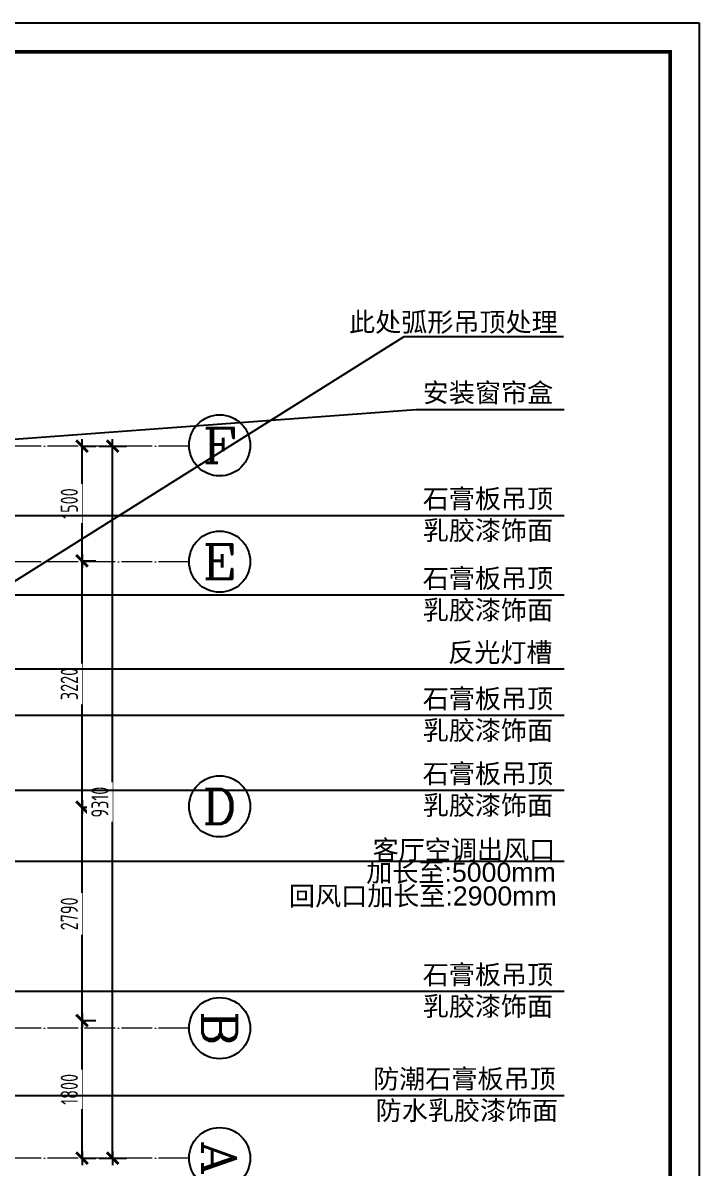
# Model space of a CAD drawing. Header units: inches. Extents: x -50945 to 250244, y -404780 to 18493.
# Drawn here: x 114265 to 123107, y -352325 to -337352 of the extents above; entities that cross this region are included whole.
import ezdxf
from ezdxf.enums import TextEntityAlignment as Align

# ---------------------------------------------------------------- set-up
doc = ezdxf.new("R2010")
doc.units = ezdxf.units.IN
doc.header["$MEASUREMENT"] = 0
doc.linetypes.add('DOTE', pattern=[2.42, 2, -0.2, 0.02, -0.2])
for name, color, linetype in [('15开关布置图-YJ', 2, 'Continuous'), ('AXIS', 1, 'Continuous'), ('AXIS_TEXT', 7, 'Continuous'), ('A图框', 7, 'Continuous'), ('D-ARCHI', 250, 'Continuous'), ('外标注', 50, 'Continuous')]:
    doc.layers.add(name, color=color, linetype=linetype)
doc.layers.add('天棚材质标注', color=2, linetype='Continuous', lineweight=5)
doc.styles.add('_TCH_AXIS', font='COMPLEX', dxfattribs={"bigfont": 'GBCBIG'})
doc.styles.add('COMPLEX', font='COMPLEX')
doc.styles.add('HBA-DIMT', font='ARCHS.SHX', dxfattribs={"width": 0.8})
doc.styles.get("Standard").update_dxf_attribs({"font": 'arial.ttf'})
doc.dimstyles.new('HBA_40', dxfattribs={"dimscale": 50, "dimtxt": 2.5, "dimasz": 0.1, "dimexe": 2, "dimexo": 2.5, "dimgap": 0.6, "dimtad": 1, "dimdec": 0, "dimrnd": 5, "dimzin": 0, "dimtxsty": 'HBA-DIMT', "dimblk": 'HBA_DIMENSION_TICK', "dimblk1": 'HBA_DIMENSION_TICK', "dimblk2": 'HBA_DIMENSION_TICK', "dimcen": 0.125, "dimclrd": 44, "dimclre": 44, "dimclrt": 2, "dimadec": 0, "dimazin": 0, "dimtfac": 1, "dimtdec": 0, "dimtix": 1, "dimtmove": 1, "dimatfit": 3, "dimldrblk": 'HBA_Leader_Dot', "dimfxl": 0, "dimtvp": 1, "dimtfill": 1, "dimtolj": 1, "dimtzin": 0, "dimarcsym": 0})

# ---------------------------------------------------------------- blocks, each defined once
blk = doc.blocks.new('HBA_DIMENSION_TICK')
at = {"color": 0, "linetype": 'ByBlock'}
for p, q in [((-10, 0), (0, 0)), ((0, 0), (10, 0))]:
    blk.add_line(p, q, dxfattribs=at)
at = {"color": 50, "linetype": 'ByBlock'}
blk.add_solid([(-10, -7), (-7, -10), (7, 10), (10, 7)], dxfattribs=at)
blk = doc.blocks.new('*D863')
at = {"layer": 'Defpoints', "color": 0, "transparency": 16777216}
for p in [(114797, -350396), (115039, -350396), (114797, -352195)]:
    blk.add_point(p, dxfattribs=at)
at = {"layer": '外标注', "color": 44, "lineweight": -2, "transparency": 16777216}
for p, q in [((115022, -350396), (115219, -350396)), ((115039, -352186), (115039, -350405)), ((115022, -352195), (115219, -352195))]:
    blk.add_line(p, q, dxfattribs=at)
at = {"layer": '外标注', "color": 44, "lineweight": -2, "transparency": 16777216, "xscale": 9, "yscale": 9, "zscale": 9}
for p, rotation in [((115039, -350396), 90), ((115039, -352195), 270)]:
    blk.add_blockref('HBA_DIMENSION_TICK', p, dxfattribs=dict(at, rotation=rotation))
at = {"layer": '外标注', "color": 2, "transparency": 16777216, "insert": (114872, -351295), "char_height": 225, "attachment_point": 5, "rotation": 90, "style": 'HBA-DIMT', "bg_fill": 3, "box_fill_scale": 1.25, "bg_fill_color": 256, "bg_fill_true_color": 13158600, "bg_fill_transparency": 0}
blk.add_mtext('\\A1;1800', dxfattribs=at)
blk = doc.blocks.new('HBA_Leader_Dot')
at = {"color": 0, "linetype": 'ByBlock'}
blk.add_line((-5, 0), (-10, 0), dxfattribs=at)
at = {"color": 0, "linetype": 'ByBlock', "const_width": 5}
blk.add_lwpolyline([(-2.5, 0, 1), (2.5, 0, 1)], format="xyb", close=True, dxfattribs=at)
blk = doc.blocks.new('*D864')
at = {"layer": 'Defpoints', "color": 0, "transparency": 16777216}
for p in [(114797, -347606), (115039, -347606), (114797, -350396)]:
    blk.add_point(p, dxfattribs=at)
at = {"layer": '外标注', "color": 44, "lineweight": -2, "transparency": 16777216}
for p, q in [((115022, -347606), (115219, -347606)), ((115039, -350387), (115039, -347615)), ((115022, -350396), (115219, -350396))]:
    blk.add_line(p, q, dxfattribs=at)
at = {"layer": '外标注', "color": 44, "lineweight": -2, "transparency": 16777216, "xscale": 9, "yscale": 9, "zscale": 9}
for p, rotation in [((115039, -347606), 90), ((115039, -350396), 270)]:
    blk.add_blockref('HBA_DIMENSION_TICK', p, dxfattribs=dict(at, rotation=rotation))
at = {"layer": '外标注', "color": 2, "transparency": 16777216, "insert": (114872, -349001), "char_height": 225, "attachment_point": 5, "rotation": 90, "style": 'HBA-DIMT', "bg_fill": 3, "box_fill_scale": 1.25, "bg_fill_color": 256, "bg_fill_true_color": 13158600, "bg_fill_transparency": 0}
blk.add_mtext('\\A1;2790', dxfattribs=at)
blk = doc.blocks.new('*D865')
at = {"layer": 'Defpoints', "color": 0, "transparency": 16777216}
for p in [(114797, -344386), (115039, -344386), (114797, -347606)]:
    blk.add_point(p, dxfattribs=at)
at = {"layer": '外标注', "color": 44, "lineweight": -2, "transparency": 16777216}
for p, q in [((115022, -344386), (115219, -344386)), ((115039, -347597), (115039, -344395)), ((115022, -347606), (115219, -347606))]:
    blk.add_line(p, q, dxfattribs=at)
at = {"layer": '外标注', "color": 44, "lineweight": -2, "transparency": 16777216, "xscale": 9, "yscale": 9, "zscale": 9}
for p, rotation in [((115039, -344386), 90), ((115039, -347606), 270)]:
    blk.add_blockref('HBA_DIMENSION_TICK', p, dxfattribs=dict(at, rotation=rotation))
at = {"layer": '外标注', "color": 2, "transparency": 16777216, "insert": (114872, -345996), "char_height": 225, "attachment_point": 5, "rotation": 90, "style": 'HBA-DIMT', "bg_fill": 3, "box_fill_scale": 1.25, "bg_fill_color": 256, "bg_fill_true_color": 13158600, "bg_fill_transparency": 0}
blk.add_mtext('\\A1;3220', dxfattribs=at)
blk = doc.blocks.new('*D866')
at = {"layer": 'Defpoints', "color": 0, "transparency": 16777216}
for p in [(114797, -342886), (115039, -342886), (114797, -344386)]:
    blk.add_point(p, dxfattribs=at)
at = {"layer": '外标注', "color": 44, "lineweight": -2, "transparency": 16777216}
for p, q in [((115022, -342886), (115219, -342886)), ((115039, -344377), (115039, -342895)), ((115022, -344386), (115219, -344386))]:
    blk.add_line(p, q, dxfattribs=at)
at = {"layer": '外标注', "color": 44, "lineweight": -2, "transparency": 16777216, "xscale": 9, "yscale": 9, "zscale": 9}
for p, rotation in [((115039, -342886), 90), ((115039, -344386), 270)]:
    blk.add_blockref('HBA_DIMENSION_TICK', p, dxfattribs=dict(at, rotation=rotation))
at = {"layer": '外标注', "color": 2, "transparency": 16777216, "insert": (114872, -343636), "char_height": 225, "attachment_point": 5, "rotation": 90, "style": 'HBA-DIMT', "bg_fill": 3, "box_fill_scale": 1.25, "bg_fill_color": 256, "bg_fill_true_color": 13158600, "bg_fill_transparency": 0}
blk.add_mtext('\\A1;1500', dxfattribs=at)
blk = doc.blocks.new('*D867')
at = {"layer": 'Defpoints', "color": 0, "transparency": 16777216}
for p in [(115039, -342886), (115439, -342886), (115039, -352195)]:
    blk.add_point(p, dxfattribs=at)
at = {"layer": '外标注', "color": 44, "lineweight": -2, "transparency": 16777216}
for p, q in [((115264, -342886), (115619, -342886)), ((115439, -352186), (115439, -342895)), ((115264, -352195), (115619, -352195))]:
    blk.add_line(p, q, dxfattribs=at)
at = {"layer": '外标注', "color": 44, "lineweight": -2, "transparency": 16777216, "xscale": 9, "yscale": 9, "zscale": 9}
for p, rotation in [((115439, -342886), 90), ((115439, -352195), 270)]:
    blk.add_blockref('HBA_DIMENSION_TICK', p, dxfattribs=dict(at, rotation=rotation))
at = {"layer": '外标注', "color": 2, "transparency": 16777216, "insert": (115272, -347540), "char_height": 225, "attachment_point": 5, "rotation": 90, "style": 'HBA-DIMT', "bg_fill": 3, "box_fill_scale": 1.25, "bg_fill_color": 256, "bg_fill_true_color": 13158600, "bg_fill_transparency": 0}
blk.add_mtext('\\A1;9310', dxfattribs=at)
blk = doc.blocks.new('_AXISO')
blk.add_circle((0, 0), 0.5)
at = {"layer": 'AXIS_TEXT', "style": 'COMPLEX', "width": 1.041667}
blk.add_attdef('A', text='', height=0.56, dxfattribs=at).set_placement((-0.25, -0.28), (0.25, -0.28), align=Align.FIT)
blk = doc.blocks.new('gegeg')
at = {"layer": 'A图框'}
blk.add_lwpolyline([(162587, -39218), (162587, -60008), (133187, -60008), (133187, -39218)], close=True, dxfattribs=at)
at = {"layer": 'A图框', "const_width": 42}
blk.add_lwpolyline([(133537, -40125), (133537, -39568), (162237, -39568), (162237, -57908)], dxfattribs=at)

msp = doc.modelspace()

# ---------------------------------------------------------------- block references
at = {"layer": 'AXIS'}
ref = msp.add_blockref('_AXISO', (116838.67, -342876.05), dxfattribs=dict(at, xscale=800, yscale=800, zscale=800))
ref.add_attrib('A', 'F', dxfattribs={"layer": 'AXIS_TEXT', "height": 452.55, "style": '_TCH_AXIS', "width": 1.3125}).set_placement((116612.4, -343102.32), (117064.95, -343102.32), align=Align.FIT)
ref = msp.add_blockref('_AXISO', (116838.67, -344396.29), dxfattribs=dict(at, xscale=800, yscale=800, zscale=800))
ref.add_attrib('A', 'E', dxfattribs={"layer": 'AXIS_TEXT', "height": 452.55, "style": '_TCH_AXIS', "width": 1.3125}).set_placement((116612.4, -344622.56), (117064.95, -344622.56), align=Align.FIT)
ref = msp.add_blockref('_AXISO', (116838.67, -347596.06), dxfattribs=dict(at, xscale=800, yscale=800, zscale=800))
ref.add_attrib('A', 'D', dxfattribs={"layer": 'AXIS_TEXT', "height": 452.55, "style": '_TCH_AXIS', "width": 1.235294}).set_placement((116612.4, -347822.33), (117064.95, -347822.33), align=Align.FIT)
ref = msp.add_blockref('_AXISO', (116838.67, -350496.29), dxfattribs=dict(at, xscale=800, yscale=800, zscale=800, rotation=270))
ref.add_attrib('A', 'B', dxfattribs={"layer": 'AXIS_TEXT', "height": 452.55, "rotation": 270, "style": '_TCH_AXIS', "width": 1.235294}).set_placement((116612.4, -350270.02), (116612.4, -350722.56), align=Align.FIT)
ref = msp.add_blockref('_AXISO', (116838.67, -352194.62), dxfattribs=dict(at, xscale=800, yscale=800, zscale=800, rotation=270))
ref.add_attrib('A', 'A', dxfattribs={"layer": 'AXIS_TEXT', "height": 452.55, "rotation": 270, "style": '_TCH_AXIS', "width": 1.166667}).set_placement((116612.4, -351968.35), (116612.4, -352420.9), align=Align.FIT)

# ---------------------------------------------------------------- texts
at = {"layer": '15开关布置图-YJ', "color": 241}
for s, p in [('此处弧形吊顶处理', (118530.11, -341388.91)), ('安装窗帘盒', (119494.08, -342312.21)), ('石膏板吊顶', (119494.08, -343698.48)), ('乳胶漆饰面', (119494.08, -344112.7)), ('石膏板吊顶', (119494.08, -344738.76)), ('乳胶漆饰面', (119494.08, -345152.98)), ('反光灯槽', (119825.61, -345707.3)), ('石膏板吊顶', (119494.08, -346312.78)), ('乳胶漆饰面', (119494.08, -346727)), ('石膏板吊顶', (119494.08, -347292.11)), ('乳胶漆饰面', (119494.08, -347706.33)), ('客厅空调出风口', (118838.61, -348287.94)), ('加长至:5000mm', (118755.05, -348581.91)), ('回风口加长至:2900mm', (117744.3, -348892.06)), ('石膏板吊顶', (119494.08, -349920.49)), ('乳胶漆饰面', (119494.08, -350334.71)), ('防潮石膏板吊顶', (118844.71, -351283.05)), ('防水乳胶漆饰面', (118877.72, -351697.28))]:
    msp.add_text(s, height=250, dxfattribs=at).set_placement(p)

# ---------------------------------------------------------------- dimensions: what is measured, and where the dimension line sits
at = {"layer": '外标注'}
dim = msp.add_linear_dim(base=(115038.67, -350396.29), p1=(114796.89, -352194.62), p2=(114796.89, -350396.29), angle=270, dimstyle='HBA_40', override={"dimscale": 90, "dimfxl": 200, "dimfxlon": 1}, dxfattribs=at)
dim.commit()
dim.dimension.update_dxf_attribs({"geometry": '*D863', "text_midpoint": (114872.17, -351295.46)})

# ---------------------------------------------------------------- next in the draw order: dimensions: what is measured, and where the dimension line sits
dim = msp.add_linear_dim(base=(115038.67, -347606.29), p1=(114796.89, -350396.29), p2=(114796.89, -347606.29), angle=270, dimstyle='HBA_40', override={"dimscale": 90, "dimfxl": 200, "dimfxlon": 1}, dxfattribs=at)
dim.commit()
dim.dimension.update_dxf_attribs({"geometry": '*D864', "text_midpoint": (114872.17, -349001.29)})

# ---------------------------------------------------------------- next in the draw order: dimensions: what is measured, and where the dimension line sits
dim = msp.add_linear_dim(base=(115038.67, -344386.29), p1=(114796.89, -347606.29), p2=(114796.89, -344386.29), angle=270, dimstyle='HBA_40', override={"dimscale": 90, "dimfxl": 200, "dimfxlon": 1}, dxfattribs=at)
dim.commit()
dim.dimension.update_dxf_attribs({"geometry": '*D865', "text_midpoint": (114872.17, -345996.29)})

# ---------------------------------------------------------------- next in the draw order: dimensions: what is measured, and where the dimension line sits
dim = msp.add_linear_dim(base=(115038.67, -342886.05), p1=(114796.89, -344386.29), p2=(114796.89, -342886.05), angle=270, dimstyle='HBA_40', override={"dimscale": 90, "dimfxl": 200, "dimfxlon": 1}, dxfattribs=at)
dim.commit()
dim.dimension.update_dxf_attribs({"geometry": '*D866', "text_midpoint": (114872.17, -343636.17)})

# ---------------------------------------------------------------- next in the draw order: dimensions: what is measured, and where the dimension line sits
dim = msp.add_linear_dim(base=(115438.67, -342886.05), p1=(115038.67, -352194.62), p2=(115038.67, -342886.05), angle=90, dimstyle='HBA_40', override={"dimscale": 90, "dimfxl": 200, "dimfxlon": 1}, dxfattribs=at)
dim.commit()
dim.dimension.update_dxf_attribs({"geometry": '*D867', "text_midpoint": (115272.17, -347540.33)})

# ---------------------------------------------------------------- next in the draw order: linework, layer by layer
at = {"layer": 'D-ARCHI', "color": 251, "linetype": 'DOTE', "lineweight": 5, "ltscale": 200}
for p, q in [((116438.67, -342886.05), (96111.41, -342886.05)), ((116438.67, -344396.29), (96098.67, -344396.29)), ((116438.67, -350496.29), (96111.41, -350496.29)), ((116438.67, -352194.62), (96111.41, -352194.62))]:
    msp.add_line(p, q, dxfattribs=at)

# ---------------------------------------------------------------- next in the draw order: block references
at = {"layer": '15开关布置图-YJ', "color": 2, "xscale": 1.081091401797356, "yscale": 1.081091401797356, "zscale": 1.081091401797356}
msp.add_blockref('gegeg', (-52664.31, -294954.08), dxfattribs=at)

# ---------------------------------------------------------------- next in the draw order: leaders
at = {"layer": '天棚材质标注', "color": 6}
for points in [[(113115.82, -345306.29), (119250.24, -341450.19), (121336.1, -341450.19)], [(110010.4, -343098), (119404.69, -342407.48), (121344.46, -342407.48)], [(109785.79, -343790.71), (121341.71, -343790.71)], [(109785.79, -344830.99), (121341.71, -344830.99)], [(110198.67, -345799.53), (121341.71, -345799.53)], [(111722.98, -346405.01), (121341.71, -346405.01)], [(111722.98, -347384.34), (121341.71, -347384.34)], [(108391.57, -348314.24), (121341.71, -348314.24)], [(111722.98, -350012.72), (121341.71, -350012.72)], [(110349.26, -351375.28), (121341.71, -351375.28)], [(107706.6, -351842.5), (118645.54, -353500.61), (121341.71, -353500.61)]]:
    msp.add_leader(points, dimstyle='HBA_40', override={"dimgap": 0.6, "dimtad": 0}, dxfattribs=at)

doc.saveas('drawing.dxf')
